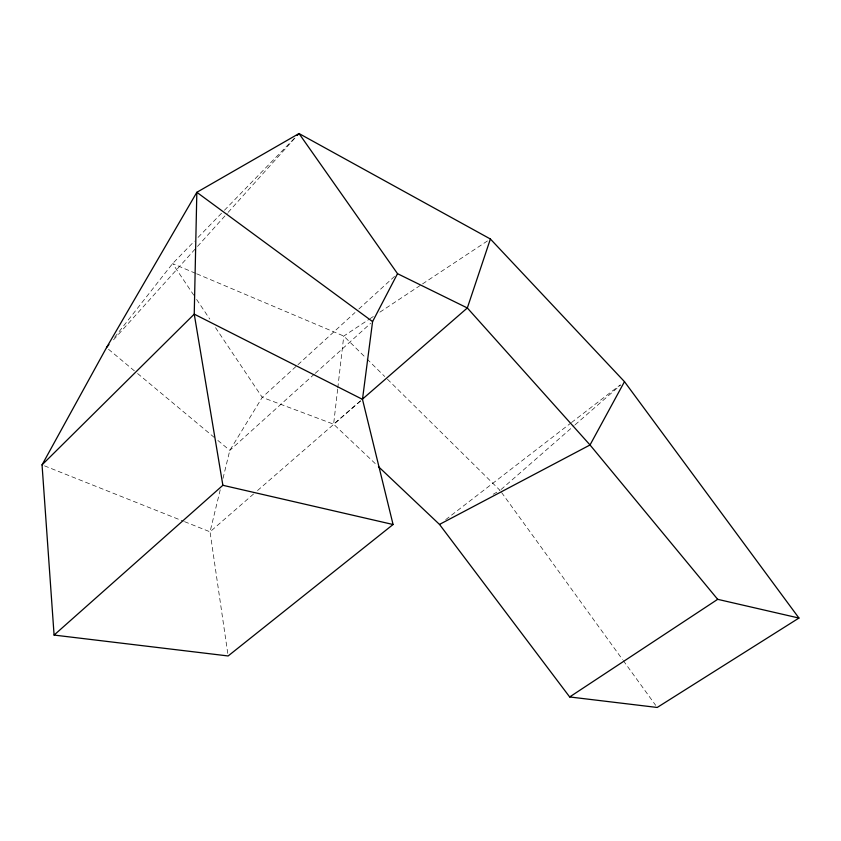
<?xml version="1.0" encoding="UTF-8"?>
<svg xmlns="http://www.w3.org/2000/svg" width="841" height="841" viewBox="0 0 841 841"><rect width="100%" height="100%" fill="white"/><g stroke="black" fill="none" stroke-linecap="round" stroke-linejoin="round"><path stroke-width="0.63" stroke-dasharray="4.21 3.15" d="M337.651 389.194L333.614 424.19L376.547 464.821M337.798 387.901L343.769 336.064L368.936 319.401M220.226 489.84L210.04 531.827L227.753 653.373M223.012 478.382L229.803 450.398L262.234 397.362L297.02 365.551M114.586 337.367L172.594 263.59L194.429 241.136M113.524 339.838L196.647 247.391M197.519 246.413L227.27 213.33M228.142 212.352L295.517 137.43M198.066 237.393L223.527 211.196M224.442 210.261L295.38 137.283M297.987 364.668L354.997 312.547M358.865 309.015L396.553 274.555M314.303 374.161L229.803 450.398L216.778 439.528M315.28 373.288L370.639 323.333M501.036 489.546L574.119 425.672M575.107 424.81L620.532 385.115M360.358 400.936L333.614 424.19L262.234 397.362L214.865 326.665M253.593 493.972L210.04 531.827L184.473 521.641M257.546 490.534L362.482 399.349M445.73 519.622L570.44 423.37M571.481 422.56L620.322 384.863M370.029 318.676L373.309 316.51M379.88 312.158L421.457 284.636M422.55 283.911L490.387 239.002M493.194 494.256L500.048 490.408L385.63 377.409M44.489 465.84L183.254 521.147M195.501 273.283L172.594 263.59L193.735 295.128M196.71 273.798L343.769 336.064L366.098 358.119M108.531 349.288L136.599 372.689M137.598 373.52L215.769 438.697M367.023 359.033L384.705 376.484M501.593 492.532L622.54 659.586M623.318 660.648L655.675 705.336M196.647 299.48L209.766 319.054"/><path stroke-width="1.26" d="M362.482 399.349L372.584 321.588L397.52 273.672L299.018 133.54L196.836 192.305L106.523 347.617L42.05 464.873L54.087 635.071L228.132 655.959L393.073 524.511L362.482 399.349L194.239 314.135L196.836 192.305L372.584 321.588M297.199 135.412L299.018 133.54L490.387 239.002L467.333 307.964L362.345 399.223M490.387 239.002L624.474 381.656L590.025 444.973L439.496 524.427L378.45 466.629M106.523 347.617L108.941 344.547M42.05 464.873L194.239 314.135L222.876 485.289L54.087 635.071M569.672 696.958L717.678 599.328L798.95 618.051L657.21 707.46L569.672 696.958L439.496 524.427M222.876 485.289L393.073 524.511M397.52 273.672L467.333 307.964L590.025 444.973L717.678 599.328M624.474 381.656L798.95 618.051"/></g></svg>
